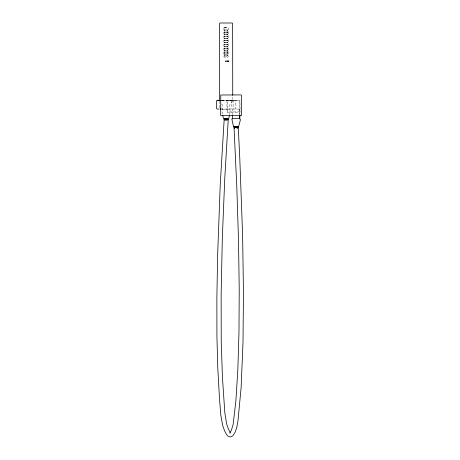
<?xml version="1.0" encoding="UTF-8"?>
<svg xmlns="http://www.w3.org/2000/svg" width="460" height="460" viewBox="0 0 460 460"><rect width="100%" height="100%" fill="white"/><g stroke="black" fill="none" stroke-linecap="round" stroke-linejoin="round"><path stroke-width="0.34" stroke-dasharray="2.3 1.72" d="M224.417 46.96C223.64 45.879 226.291 46.477 224.492 47.023M227.148 32.401L227.752 32.407C227.827 30.665 226.366 32.89 227.706 32.459M227.148 36.558L227.752 36.564C226.872 34.667 227.464 37.99 227.711 35.995M227.148 34.483L227.752 34.488C227.148 32.505 226.998 35.782 227.838 34.109M227.148 38.64L227.752 38.64C226.901 36.748 227.464 40.072 227.711 38.071M227.148 46.949L227.752 46.954C226.82 45.057 227.51 48.38 227.711 46.385M227.148 44.873L227.752 44.879C226.82 42.981 227.51 46.305 227.711 44.304M227.148 51.106L227.752 51.112C226.832 49.461 227.458 52.204 227.838 50.726M227.148 49.03L227.752 49.036C226.832 47.386 227.458 50.129 227.838 48.645M224.325 48.662C225.107 50.002 225.009 47.857 224.451 48.467M224.325 50.738C225.722 52.032 223.824 49.674 225.043 50.623M224.325 52.814C225.107 54.159 225.009 52.014 224.451 52.618M224.325 54.895C225.107 56.241 225.009 54.09 224.451 54.7M229.592 114.58L230.242 111.113L229.827 109.451L229.827 104.88L232.524 101.137L232.737 96.025M235.646 108.767L235.382 109.037L235.382 100.309L235.623 100.475M224.79 38.485L224.503 38.542L224.969 38.45M224.831 42.59L224.503 42.7L224.969 42.607M226.159 40.566L225.877 40.624L226.343 40.532M226.205 42.59L225.877 42.7L226.343 42.607M227.533 40.566L227.246 40.624L227.711 40.532M227.533 42.642L227.246 42.7L227.711 42.607M227.073 40.578C228.735 41.377 227.205 39.111 227.073 40.572M227.711 52.618L227.752 53.187C226.975 51.618 227.367 53.929 227.838 52.802M224.79 32.252L224.503 32.309L224.969 32.217M227.533 30.176L227.246 30.233L227.711 30.141M224.79 36.409L224.503 36.466L224.969 36.374M226.159 34.328L225.877 34.391L226.343 34.293M227.533 36.409L227.246 36.466L227.711 36.374M226.159 44.723L225.877 44.781L226.343 44.683M224.79 48.875L224.503 48.932L224.969 48.84M226.159 46.799L225.877 46.857L226.343 46.765M227.533 44.723L227.246 44.781L227.711 44.683M224.79 50.956L224.503 51.014L224.969 50.922M226.159 48.875L225.877 48.932L226.343 48.84M227.533 46.799L227.246 46.857L227.711 46.765M224.79 53.032L224.503 53.09L224.969 52.998M226.159 50.956L225.877 51.014L226.343 50.922M224.79 55.114L224.503 55.171L224.969 55.079M226.159 53.032L225.877 53.09L226.343 52.998M227.533 50.956L227.246 51.014L227.711 50.922M227.533 55.114L227.246 55.171L227.711 55.079M224.451 29.762C225.072 31.642 224.693 28.411 224.457 30.371M224.974 32.447C225.406 30.849 223.456 32.717 224.963 32.459M225.095 34.097C223.934 33.062 224.612 35.673 225.095 34.109M227.717 30.371C228.148 28.715 226.147 30.728 227.752 30.331M226.343 32.447C226.745 30.866 224.842 32.706 226.337 32.459M224.451 35.995C225.015 37.887 224.814 34.581 224.457 36.604M227.717 32.447L227.711 31.838M224.451 38.071C225.084 39.945 224.716 36.708 224.457 38.686M224.33 40.578C225.544 41.624 224.79 38.991 224.33 40.572M225.825 42.228L225.699 42.654M224.451 44.309C225.089 46.172 224.687 42.964 224.457 44.919M227.786 40.675L227.148 40.716M227.194 42.228L227.073 42.654M227.073 42.659L227.844 42.642L227.205 42.222M227.717 42.837L227.711 42.228M224.382 50.623L224.457 51.152M227.786 53.147L227.148 53.187M224.451 31.838L224.457 32.453M224.451 33.919L224.457 34.529M224.451 40.152L224.492 40.79M232.737 109.037L232.317 109.451L232.317 114.298M224.463 42.222L225.101 42.642L224.33 42.659M225.831 42.222L226.469 42.642L225.705 42.659M231.851 100.309L231.851 109.037M233.111 100.309L233.111 109.037M227.372 100.309L226.918 100.763L227.05 112.228L240.08 112.228L239.936 100.343L221.835 100.309M224.417 27.726L227.752 27.726M224.417 27.905L227.752 27.905M224.417 56.752L227.752 56.752M225.411 61.283L225.555 60.961M225.733 61.393L225.36 61.393C224.814 62.077 225.889 59.633 225.975 61.651M222.082 100.389L231.133 100.389M221.795 100.475L232.329 100.475M221.214 100.579L234.951 100.579M220.691 109.037L239.378 109.037M222.387 109.451L229.787 109.451M239.758 111.906L227.372 111.906L227.372 100.763L239.758 100.763L239.798 114.298M232.231 100.309L232.369 100.309M227.148 42.797L227.752 42.797L227.838 42.412M225.043 48.547L224.417 48.507L224.457 49.076M225.043 52.704L224.417 52.664L224.457 53.233M225.043 54.78L224.417 54.74L224.457 55.309M228.499 61.536L228.769 61.542C228.787 59.932 227.964 61.623 228.35 61.479M228.442 61.525L228.769 61.542M227.711 54.694L227.752 55.269C226.906 53.601 227.412 56.373 227.838 54.878M228.212 61.519L228.896 61.651L228.896 60.777L228.286 60.841L228.102 61.324M227.677 33.89L227.752 34.488M224.457 42.843L224.451 42.228L224.33 42.654M227.677 48.438L227.752 49.036M227.677 50.514L227.752 51.112M239.384 109.037L239.798 109.451L239.763 114.385M221.72 104.046L222.341 104.88L222.341 109.451L221.927 111.113L222.577 114.58M227.838 32.022L227.752 32.407M227.838 36.179L227.752 36.564M227.838 38.255L227.752 38.64M227.838 44.488L227.752 44.879M227.838 46.569L227.752 46.954M226.464 34.097C225.21 33.068 226.044 35.673 226.469 34.109M225.705 40.578C226.849 41.624 226.205 39.002 225.699 40.572M219.328 101.263L219.328 108.767M227.763 40.198L227.752 40.721L227.752 40.187M224.606 29.992L224.969 30.141L224.503 30.233L224.635 29.957M224.606 34.149C224.877 34.506 224.704 34.126 224.635 34.115M224.606 40.382L224.969 40.532L224.606 40.382M225.981 29.992C226.234 30.354 226.101 29.957 226.009 29.957M225.981 32.068L226.343 32.217L225.877 32.309L226.009 32.039M224.606 44.539L224.969 44.683L224.606 44.539M224.606 46.615L224.969 46.765L224.606 46.615M225.981 36.225C226.383 36.725 225.986 36.11 226.009 36.19M225.981 38.306L226.343 38.45L225.981 38.306M227.349 32.068L227.711 32.217L227.349 32.068M227.349 34.149L227.711 34.293L227.349 34.149M227.349 38.306L227.711 38.45L227.349 38.306M225.981 54.93L226.343 55.079L225.877 55.171L226.009 54.895M227.349 52.854L227.711 52.998L227.349 52.854M225.699 29.957C226.119 31.481 226.924 28.934 225.705 29.94M225.699 36.19C226.13 37.731 226.912 35.121 225.699 36.19M225.699 38.266C226.113 39.801 226.929 37.225 225.705 38.255M225.699 44.505C226.113 46.029 226.935 43.47 225.705 44.488M225.699 46.581C226.113 48.11 226.935 45.551 225.705 46.569M225.699 48.662C226.119 50.18 226.924 47.639 225.705 48.645M225.699 50.738C226.119 52.262 226.924 49.714 225.705 50.726M225.699 52.814C226.119 54.337 226.924 51.796 225.705 52.802M225.699 54.895C226.119 56.419 226.924 53.872 225.705 54.878M223.922 27.905L223.882 56.545C224.445 57.759 227.723 57.759 228.286 56.545L228.286 28.106L227.752 27.571L223.922 27.905M227.378 48.662L227.246 48.932L227.711 48.84L227.407 48.651M226.728 60.777L225.998 60.777L226.297 61.651L226.728 60.777M227.286 60.777L226.763 61.651L227.286 61.651L227.286 60.777M227.93 60.777L227.43 60.777L227.803 61.542L227.418 61.651L227.93 61.651L227.93 60.777"/><path stroke-width="0.69" d="M224.94 118.513L224.917 119.376L225.584 118.553M224.273 119.64L224.33 118.479M227.907 118.841L227.464 119.054L227.487 118.691M229.96 432.061L228.43 429.117L226.682 424.062L224.819 412.792L222.433 377.229L221.237 341.929L221.128 294.67L222.347 237.521L224.762 178.503L228.235 119.617L224.181 119.341L220.254 184.195L217.626 255.145L216.867 298.574L216.924 336.087L217.764 367.609L219.523 399.182L220.829 415.23L222.605 425.161L224.566 430.813L226.452 434.412L227.821 436.046L230.161 437L232.691 435.976L235.192 432.095L236.762 427.507L237.946 421.038L241.115 387.671L243.001 342.274L243.461 292.957L242.627 235.784L239.815 158.93L238.263 127.403L237.642 127.391M224.33 119.864L224.681 118.502M230.374 432.825L229.908 433.142M226.567 119.594L226.947 119.019L226.176 118.904M234.525 126.546L234.399 127.38L233.99 126.391L234.094 126.828L234.416 126.592L234.565 127.661L234.525 126.609L235.089 127.638L235.353 126.58L235.75 127.57L236.066 126.546L236.768 126.506L237.118 128.271L237.09 126.483L237.389 128.225M224.319 119.64L224.474 118.49L225.181 118.548L225.13 120.422L225.509 118.565L225.866 118.588L226.136 120.037L226.228 118.617L226.498 120.008L226.584 118.634L226.786 119.997L226.918 118.657L226.889 119.997L227.223 118.674L227.464 119.054M227.527 119.847L227.918 118.715L227.786 119.887L227.533 118.686M229.465 115.27L228.7 118.594M220.581 108.767L220.317 109.037L221.122 109.037M216.522 100.579L216.522 108.767M236.768 126.402L236.532 127.449L236.446 126.92M224.313 118.237L224.181 118.674L224.509 118.611M239.384 119.013L239.798 117.766L239.769 114.994M238.636 126.494L240.298 120.255L240.298 119.013L239.798 118.594L232.329 118.594L231.823 119.013L233.484 126.494M229.868 432.86L231.328 430.399L233.134 424.448L235.865 401.062L237.837 369.719L238.981 332.333L239.223 289.035L238.498 239.827L236.791 186.679L234.048 127.621L235.342 127.501M238.263 127.403L234.048 127.621M227.234 119.094L227.78 118.996M236.98 126.5L235.744 126.454L236.066 126.437L236.152 127.391M235.744 126.454L236.066 126.437M227.729 119.312L223.986 119.169L225.107 119.37M237.377 126.925L237.366 126.385M217.195 100.309L219.178 100.309M220.438 100.475L221.007 100.475M217.218 100.579L221.277 100.579M217.195 109.037L219.178 109.037M221.013 115.356L241.132 115.356M236.049 127.276L234.548 127.265L237.918 127.213L237.872 126.385L237.929 127.449M237.251 127.184L237.912 127.069M226.13 119.485L226.935 119.537M227.619 119.565L228.235 119.617M224.02 119.335L224.687 119.318M237.797 127.558L237.768 126.419L237.366 126.46L237.429 127.633M237.768 126.586L238.09 126.707L237.774 126.586L237.831 127.564M232.737 119.013L232.317 114.994M223.468 118.594L222.703 115.27M235.698 126.46L235.963 127.397M234.755 126.523L235.037 127.794L235.031 126.5M237.952 127.546L237.906 126.391L237.883 127.57M239.763 115.063L239.769 117.766M241.465 115.356L241.465 95.237L241.132 94.904L220.777 95.001L220.679 115.356M232.737 95.312L232.651 23.581L232.11 23L220.064 23L219.518 23.581L219.431 24.662L219.431 100.309M234.353 126.563L234.341 128.328L234.353 126.603M227.838 118.933L227.786 119.887L227.838 118.933M234.289 127.322L234.215 126.592L234.272 127.788L234.249 126.58L234.289 127.322"/></g></svg>
